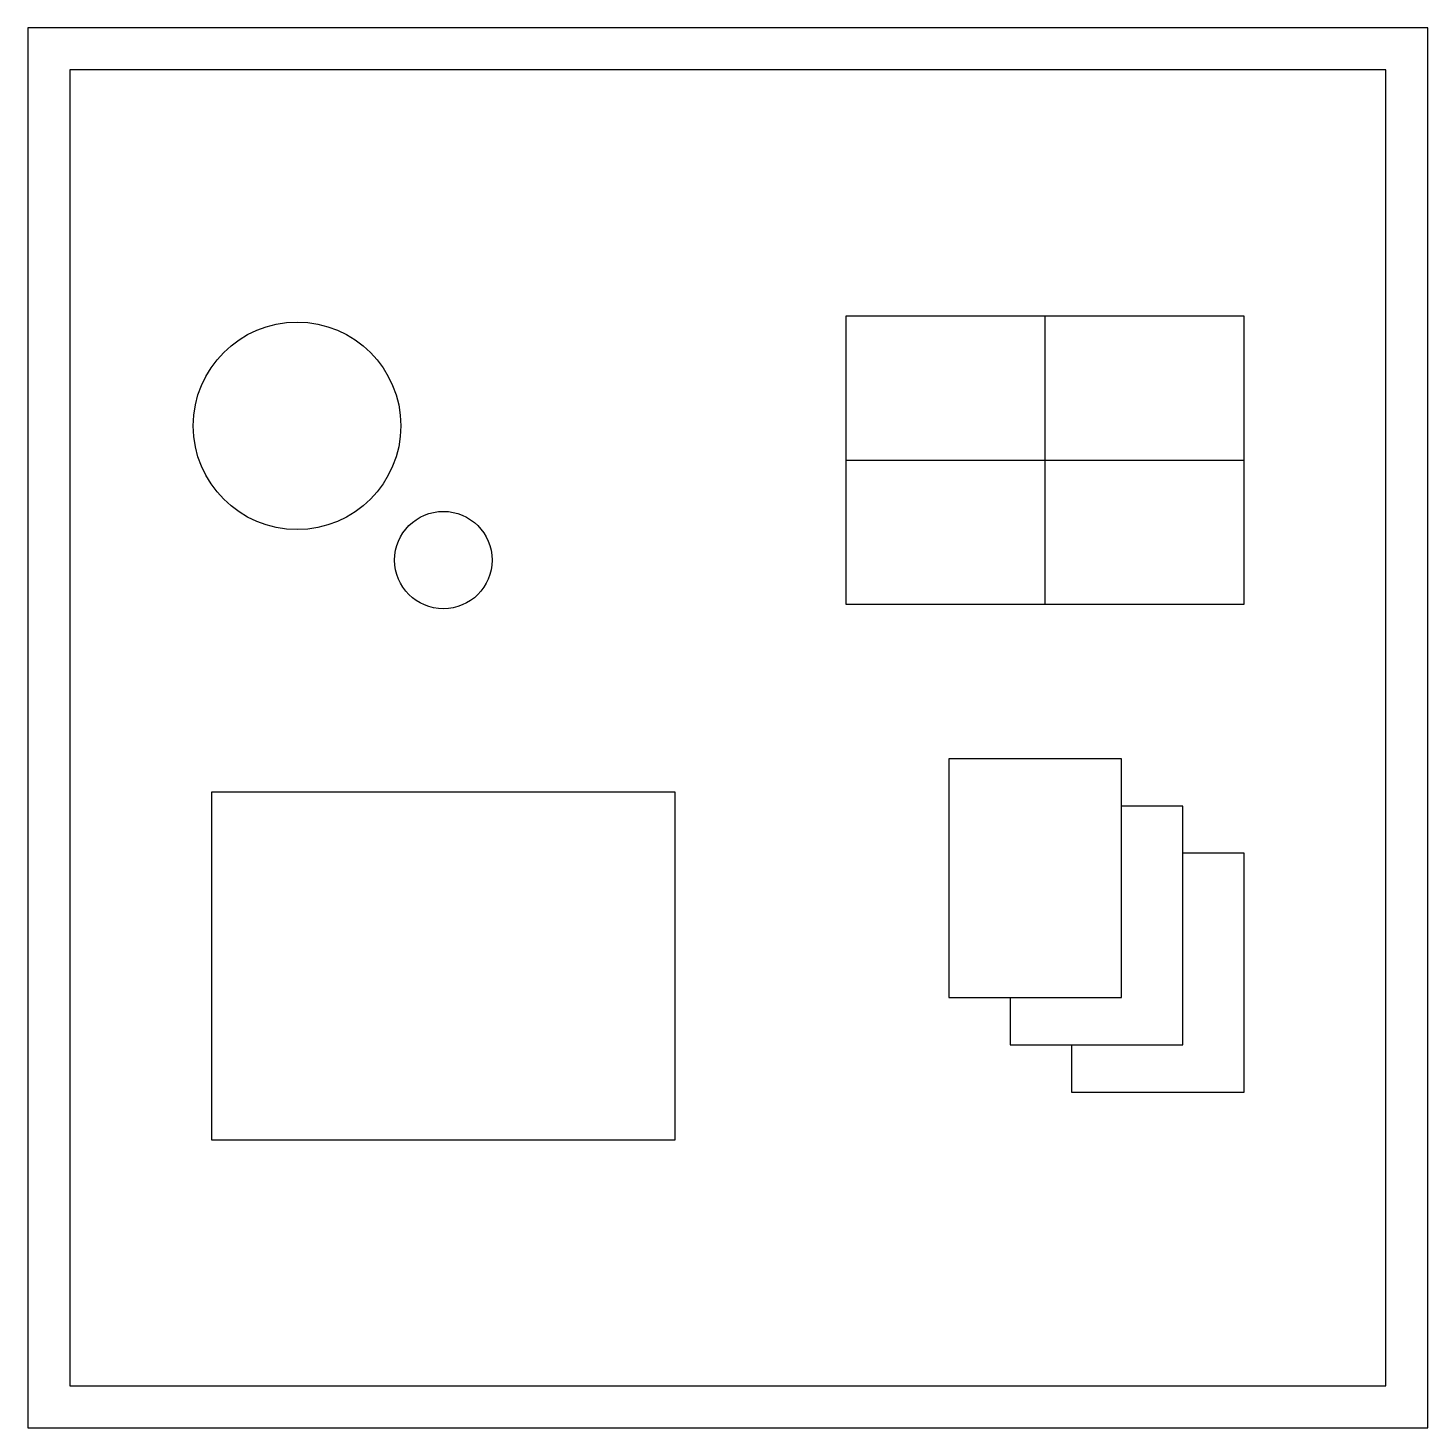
# Model space of a CAD drawing. Header units: millimetres. Extents: x -881.89 to -880.89, y 2624.37 to 2625.37.
import ezdxf

# ---------------------------------------------------------------- set-up
doc = ezdxf.new("R2010")
doc.units = ezdxf.units.MM
doc.header["$LTSCALE"] = 10
doc.layers.add('Móveis_mesas', color=2, linetype='Continuous')

msp = doc.modelspace()

# ---------------------------------------------------------------- linework, layer by layer
at = {"layer": 'Móveis_mesas', "color": 1}
for p, q in [((-881.1619, 2624.9574), (-881.1619, 2625.1633)), ((-881.3042, 2625.0604), (-881.0196, 2625.0604))]:
    msp.add_line(p, q, dxfattribs=at)
at = {"layer": 'Móveis_mesas'}
msp.add_lwpolyline([(-881.8884, 2624.3691), (-880.8884, 2624.3691), (-880.8884, 2625.3691), (-881.8884, 2625.3691)], close=True, dxfattribs=at)
at = {"layer": 'Móveis_mesas', "color": 1}
for points in [[(-881.8584, 2624.3991), (-880.9184, 2624.3991), (-880.9184, 2625.3391), (-881.8584, 2625.3391)], [(-881.3042, 2625.1633), (-881.3042, 2624.9574), (-881.0196, 2624.9574), (-881.0196, 2625.1633)], [(-881.1072, 2624.6765), (-881.1072, 2624.8471), (-881.2307, 2624.8471), (-881.2307, 2624.6765)], [(-881.7572, 2624.8233), (-881.7572, 2624.5748), (-881.4262, 2624.5748), (-881.4262, 2624.8233)]]:
    msp.add_lwpolyline(points, close=True, dxfattribs=at)
for points in [[(-881.1869, 2624.6765), (-881.1869, 2624.6427), (-881.0634, 2624.6427), (-881.0634, 2624.8133), (-881.1072, 2624.8133)], [(-881.1431, 2624.6427), (-881.1431, 2624.609), (-881.0196, 2624.609), (-881.0196, 2624.7796), (-881.0634, 2624.7796)]]:
    msp.add_lwpolyline(points, dxfattribs=at)
for centre, radius in [((-881.6962, 2625.0849), 0.0741), ((-881.5917, 2624.989), 0.0348)]:
    msp.add_circle(centre, radius, dxfattribs=at)

doc.saveas('drawing.dxf')
